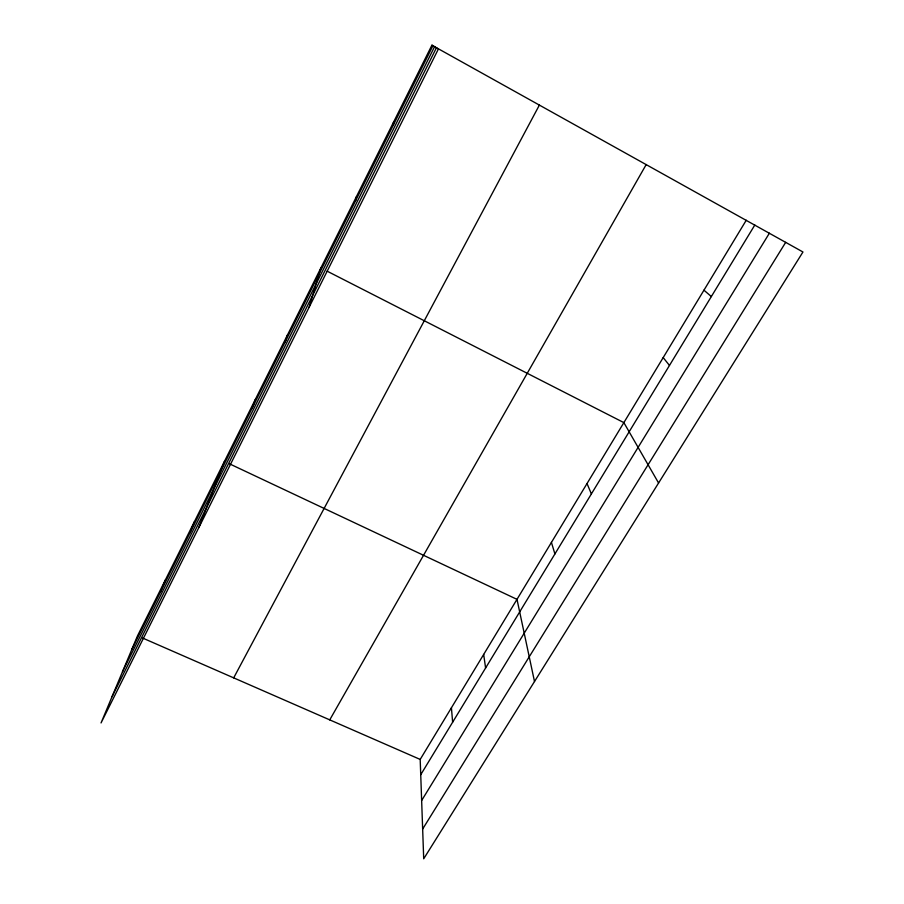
<?xml version="1.0" encoding="UTF-8"?>
<svg xmlns="http://www.w3.org/2000/svg" width="904" height="904" viewBox="0 0 904 904"><rect width="100%" height="100%" fill="white"/><g stroke="black" fill="none" stroke-linecap="round" stroke-linejoin="round"><path stroke-width="1.36" d="M393.432 124.854L393.455 122.356M355.543 200.846L356.47 196.563M309.134 307.224L320.875 267.979M285.054 342.175L287.574 334.774M252.227 407.986L255.459 399.218M198.88 527.484L224.441 461.435M189.998 532.761L194.484 521.54M160.471 591.95L165.534 579.634M431.909 45.2L137.521 635.817L101.045 722.94L438.383 49.019L431.909 45.2L802.955 251.99L423.705 858.8L420.19 759.428L746.263 220.226M131.939 649.151L432.88 45.776M122.492 671.717L434.541 46.748M112.017 696.735L436.406 47.844M233.684 677.876L539.405 105.056M329.745 719.878L646.213 164.528M420.733 774.717L754.817 225.017M421.637 800.526L769.394 233.187M422.654 829.047L785.7 242.328M142.629 638.043L420.19 759.428M229.469 463.808L516.998 599.352L534.501 681.514M327.078 271.143L623.862 422.62L658.575 482.996M703.956 290.184L711.335 296.557M663.186 357.611L669.48 365.431M587.024 483.538L591.385 493.934M551.429 542.411L554.909 553.937M483.674 654.439L485.595 667.977M451.424 707.775L452.633 722.217"/></g></svg>
